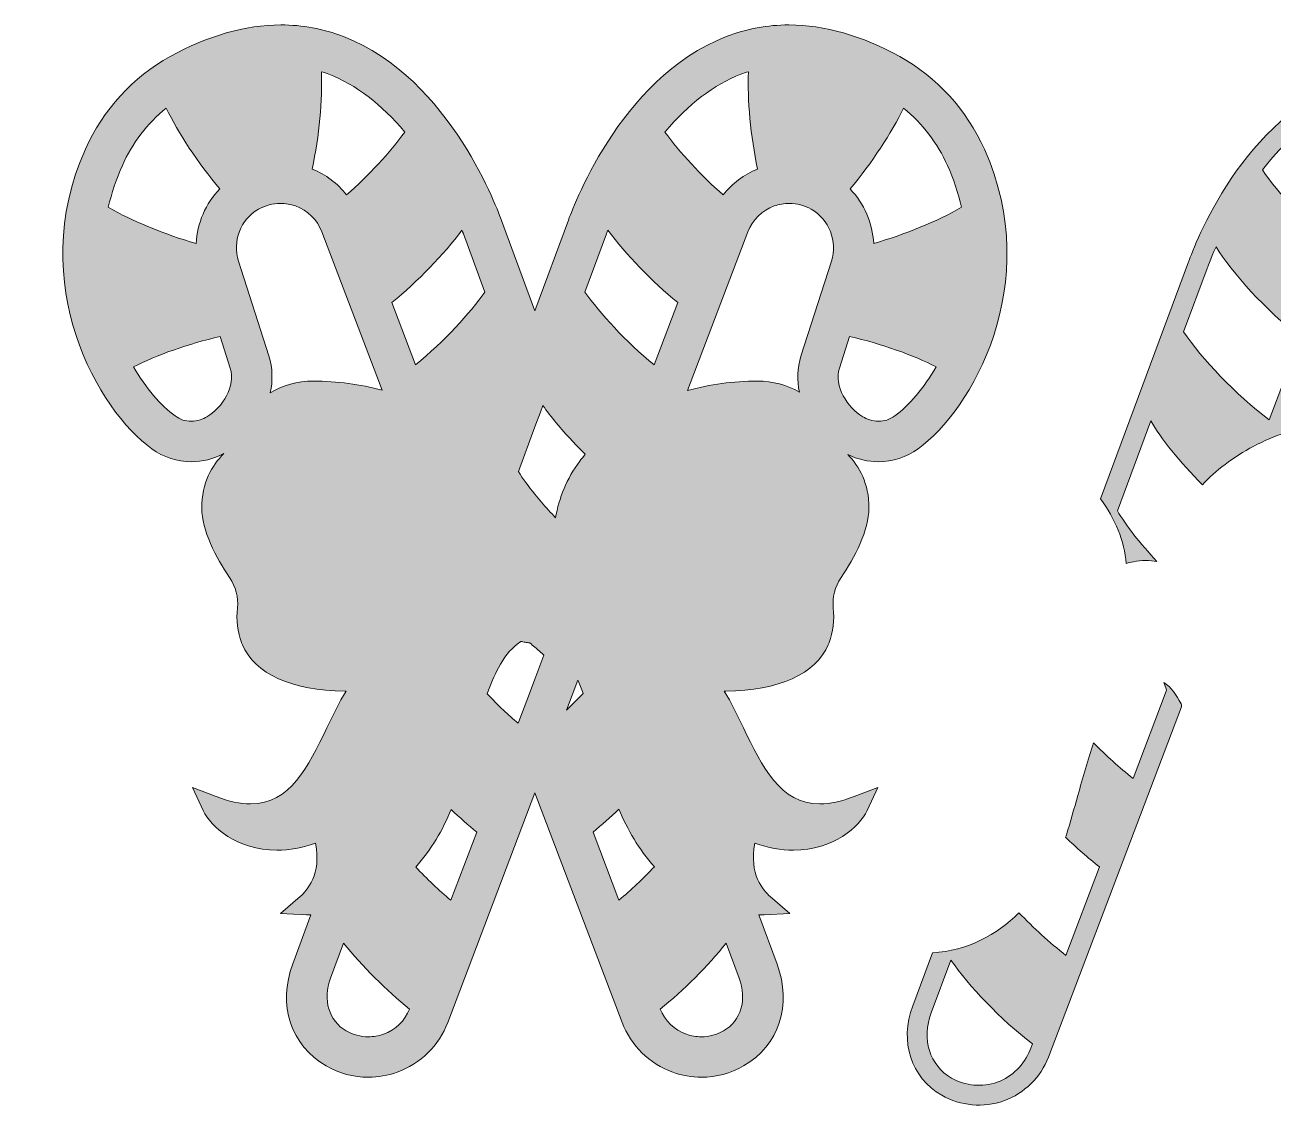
# Model space of a CAD drawing. Header units: inches. Extents: x -0.1 to 22, y -11.5 to -0.3.
# Drawn here: x -0.05 to 11, y -9.94 to -0.35 of the extents above; entities that cross this region are included whole.
import ezdxf

# ---------------------------------------------------------------- set-up
doc = ezdxf.new("R2010")
doc.units = ezdxf.units.IN
doc.header["$MEASUREMENT"] = 0
doc.layers.add('Layer 1', color=7, linetype='Continuous')

# ---------------------------------------------------------------- blocks, each defined once
blk = doc.blocks.new('block 3')
at = {"layer": 'Layer 1'}
h = blk.add_hatch(color=102, dxfattribs=at)
h.dxf.hatch_style = 2
edge = h.paths.add_edge_path()
edge.add_spline(control_points=[(13.762, -1.823), (13.616, -1.496), (13.364, -1.22), (13.053, -1.048), (12.535, -0.761), (12.044, -0.703), (11.594, -0.876), (10.679, -1.227), (10.266, -2.398), (10.249, -2.448), (10.249, -2.448), (9.471, -4.546), (9.471, -4.546), (9.601, -4.722), (9.68, -4.918), (9.698, -5.118), (9.719, -5.111), (9.74, -5.106), (9.761, -5.102), (9.797, -5.095), (9.833, -5.091), (9.87, -5.091), (9.904, -5.091), (9.937, -5.094), (9.97, -5.1), (9.82, -4.94), (9.694, -4.779), (9.619, -4.652), (9.619, -4.652), (9.915, -3.854), (9.915, -3.854), (10.002, -4.009), (10.171, -4.22), (10.372, -4.42), (10.431, -4.357), (10.499, -4.296), (10.573, -4.24), (10.731, -4.121), (10.912, -4.026), (11.108, -3.959), (11.108, -3.959), (11.667, -2.487), (11.667, -2.487), (11.717, -2.355), (11.822, -2.252), (11.955, -2.204), (12.089, -2.156), (12.235, -2.169), (12.358, -2.24), (12.554, -2.352), (12.647, -2.59), (12.578, -2.806), (12.578, -2.806), (12.309, -3.646), (12.309, -3.646), (12.268, -3.776), (12.281, -3.91), (12.33, -4.031), (12.394, -4.093), (12.443, -4.168), (12.47, -4.251), (12.52, -4.307), (12.578, -4.353), (12.638, -4.388), (12.827, -4.497), (13.035, -4.488), (13.206, -4.366), (13.654, -4.046), (14.276, -2.973), (13.762, -1.823)], knot_values=[0, 0, 0, 0, 1, 1, 1, 2, 2, 2, 3, 3, 3, 4, 4, 4, 5, 5, 5, 6, 6, 6, 7, 7, 7, 8, 8, 8, 9, 9, 9, 10, 10, 10, 11, 11, 11, 12, 12, 12, 13, 13, 13, 14, 14, 14, 15, 15, 15, 16, 16, 16, 17, 17, 17, 18, 18, 18, 19, 19, 19, 20, 20, 20, 21, 21, 21, 22, 22, 22, 23, 23, 23, 23], degree=3, periodic=1)
edge = h.paths.add_edge_path()
edge.add_spline(control_points=[(10.964, -3.846), (10.662, -3.621), (10.369, -3.305), (10.206, -3.066), (10.206, -3.066), (10.414, -2.507), (10.414, -2.507), (10.415, -2.503), (10.441, -2.429), (10.493, -2.314), (10.637, -2.546), (10.932, -2.874), (11.241, -3.116), (11.241, -3.116), (10.964, -3.846), (10.964, -3.846)], knot_values=[0, 0, 0, 0, 1, 1, 1, 2, 2, 2, 3, 3, 3, 4, 4, 4, 5, 5, 5, 5], degree=3, periodic=1)
edge = h.paths.add_edge_path()
edge.add_spline(control_points=[(11.896, -2.039), (11.75, -2.092), (11.628, -2.194), (11.55, -2.327), (11.289, -2.111), (11.045, -1.842), (10.903, -1.632), (11.096, -1.388), (11.346, -1.158), (11.657, -1.039), (11.723, -1.013), (11.79, -0.994), (11.858, -0.98), (11.828, -1.228), (11.856, -1.646), (11.945, -2.024), (11.929, -2.029), (11.912, -2.034), (11.896, -2.039)], knot_values=[0, 0, 0, 0, 1, 1, 1, 2, 2, 2, 3, 3, 3, 4, 4, 4, 5, 5, 5, 6, 6, 6, 6], degree=3, periodic=1)
edge = h.paths.add_edge_path()
edge.add_spline(control_points=[(13.105, -4.223), (12.949, -4.334), (12.8, -4.279), (12.725, -4.237), (12.553, -4.138), (12.412, -3.899), (12.476, -3.7), (12.476, -3.7), (12.591, -3.34), (12.591, -3.34), (12.96, -3.414), (13.336, -3.554), (13.544, -3.679), (13.413, -3.929), (13.249, -4.12), (13.105, -4.223)], knot_values=[0, 0, 0, 0, 1, 1, 1, 2, 2, 2, 3, 3, 3, 4, 4, 4, 5, 5, 5, 5], degree=3, periodic=1)
edge = h.paths.add_edge_path()
edge.add_spline(control_points=[(12.77, -2.741), (12.798, -2.516), (12.707, -2.289), (12.53, -2.146), (12.784, -1.859), (13.003, -1.51), (13.094, -1.28), (13.314, -1.434), (13.492, -1.648), (13.603, -1.895), (13.671, -2.048), (13.717, -2.199), (13.746, -2.347), (13.515, -2.492), (13.133, -2.654), (12.77, -2.741)], knot_values=[0, 0, 0, 0, 1, 1, 1, 2, 2, 2, 3, 3, 3, 4, 4, 4, 5, 5, 5, 5], degree=3, periodic=1)
h = blk.add_hatch(color=102, dxfattribs=at)
h.dxf.hatch_style = 2
edge = h.paths.add_edge_path()
edge.add_spline(control_points=[(10.031, -6.173), (10.031, -6.173), (10.052, -6.228), (10.052, -6.228), (10.054, -6.234), (10.054, -6.241), (10.052, -6.247), (10.052, -6.247), (9.758, -7.021), (9.758, -7.021), (9.637, -6.926), (9.518, -6.817), (9.409, -6.707), (9.359, -6.854), (9.314, -7.014), (9.269, -7.173), (9.237, -7.288), (9.203, -7.406), (9.169, -7.52), (9.166, -7.527), (9.164, -7.534), (9.161, -7.541), (9.256, -7.634), (9.358, -7.724), (9.461, -7.804), (9.461, -7.804), (9.164, -8.588), (9.164, -8.588), (9.018, -8.475), (8.875, -8.343), (8.748, -8.21), (8.55, -8.407), (8.295, -8.546), (7.982, -8.566), (7.982, -8.566), (7.808, -9.034), (7.808, -9.034), (7.689, -9.352), (7.792, -9.67), (8.064, -9.826), (8.232, -9.922), (8.433, -9.94), (8.615, -9.875), (8.797, -9.809), (8.94, -9.668), (9.009, -9.488), (9.009, -9.488), (10.186, -6.388), (10.186, -6.388), (10.189, -6.38), (10.188, -6.37), (10.184, -6.362), (10.139, -6.281), (10.097, -6.213), (10.031, -6.173)], knot_values=[0, 0, 0, 0, 1, 1, 1, 2, 2, 2, 3, 3, 3, 4, 4, 4, 5, 5, 5, 6, 6, 6, 7, 7, 7, 8, 8, 8, 9, 9, 9, 10, 10, 10, 11, 11, 11, 12, 12, 12, 13, 13, 13, 14, 14, 14, 15, 15, 15, 16, 16, 16, 17, 17, 17, 18, 18, 18, 18], degree=3, periodic=1)
edge = h.paths.add_edge_path()
edge.add_spline(control_points=[(8.846, -9.425), (8.795, -9.558), (8.689, -9.662), (8.556, -9.71), (8.422, -9.758), (8.275, -9.745), (8.151, -9.674), (7.956, -9.562), (7.884, -9.33), (7.972, -9.096), (7.972, -9.096), (8.145, -8.629), (8.145, -8.629), (8.306, -8.86), (8.582, -9.154), (8.867, -9.37), (8.867, -9.37), (8.846, -9.425), (8.846, -9.425)], knot_values=[0, 0, 0, 0, 1, 1, 1, 2, 2, 2, 3, 3, 3, 4, 4, 4, 5, 5, 5, 6, 6, 6, 6], degree=3, periodic=1)
at = {"layer": 'Layer 1', "lineweight": 0}
for points, knots in [([(13.762, -1.823), (13.616, -1.496), (13.364, -1.22), (13.053, -1.048), (12.535, -0.761), (12.044, -0.703), (11.594, -0.876), (10.679, -1.227), (10.266, -2.398), (10.249, -2.448), (10.249, -2.448), (9.471, -4.546), (9.471, -4.546), (9.601, -4.722), (9.68, -4.918), (9.698, -5.118), (9.719, -5.111), (9.74, -5.106), (9.761, -5.102), (9.797, -5.095), (9.833, -5.091), (9.87, -5.091), (9.904, -5.091), (9.937, -5.094), (9.97, -5.1), (9.82, -4.94), (9.694, -4.779), (9.619, -4.652), (9.619, -4.652), (9.915, -3.854), (9.915, -3.854), (10.002, -4.009), (10.171, -4.22), (10.372, -4.42), (10.431, -4.357), (10.499, -4.296), (10.573, -4.24), (10.731, -4.121), (10.912, -4.026), (11.108, -3.959), (11.108, -3.959), (11.667, -2.487), (11.667, -2.487), (11.717, -2.355), (11.822, -2.252), (11.955, -2.204), (12.089, -2.156), (12.235, -2.169), (12.358, -2.24), (12.554, -2.352), (12.647, -2.59), (12.578, -2.806), (12.578, -2.806), (12.309, -3.646), (12.309, -3.646), (12.268, -3.776), (12.281, -3.91), (12.33, -4.031), (12.394, -4.093), (12.443, -4.168), (12.47, -4.251), (12.52, -4.307), (12.578, -4.353), (12.638, -4.388), (12.827, -4.497), (13.035, -4.488), (13.206, -4.366), (13.654, -4.046), (14.276, -2.973), (13.762, -1.823)], [0, 0, 0, 0, 1, 1, 1, 2, 2, 2, 3, 3, 3, 4, 4, 4, 5, 5, 5, 6, 6, 6, 7, 7, 7, 8, 8, 8, 9, 9, 9, 10, 10, 10, 11, 11, 11, 12, 12, 12, 13, 13, 13, 14, 14, 14, 15, 15, 15, 16, 16, 16, 17, 17, 17, 18, 18, 18, 19, 19, 19, 20, 20, 20, 21, 21, 21, 22, 22, 22, 23, 23, 23, 23]), ([(11.896, -2.039), (11.75, -2.092), (11.628, -2.194), (11.55, -2.327), (11.289, -2.111), (11.045, -1.842), (10.903, -1.632), (11.096, -1.388), (11.346, -1.158), (11.657, -1.039), (11.723, -1.013), (11.79, -0.994), (11.858, -0.98), (11.828, -1.228), (11.856, -1.646), (11.945, -2.024), (11.929, -2.029), (11.912, -2.034), (11.896, -2.039)], [0, 0, 0, 0, 1, 1, 1, 2, 2, 2, 3, 3, 3, 4, 4, 4, 5, 5, 5, 6, 6, 6, 6]), ([(12.77, -2.741), (12.798, -2.516), (12.707, -2.289), (12.53, -2.146), (12.784, -1.859), (13.003, -1.51), (13.094, -1.28), (13.314, -1.434), (13.492, -1.648), (13.603, -1.895), (13.671, -2.048), (13.717, -2.199), (13.746, -2.347), (13.515, -2.492), (13.133, -2.654), (12.77, -2.741)], [0, 0, 0, 0, 1, 1, 1, 2, 2, 2, 3, 3, 3, 4, 4, 4, 5, 5, 5, 5]), ([(10.964, -3.846), (10.662, -3.621), (10.369, -3.305), (10.206, -3.066), (10.206, -3.066), (10.414, -2.507), (10.414, -2.507), (10.415, -2.503), (10.441, -2.429), (10.493, -2.314), (10.637, -2.546), (10.932, -2.874), (11.241, -3.116), (11.241, -3.116), (10.964, -3.846), (10.964, -3.846)], [0, 0, 0, 0, 1, 1, 1, 2, 2, 2, 3, 3, 3, 4, 4, 4, 5, 5, 5, 5]), ([(13.105, -4.223), (12.949, -4.334), (12.8, -4.279), (12.725, -4.237), (12.553, -4.138), (12.412, -3.899), (12.476, -3.7), (12.476, -3.7), (12.591, -3.34), (12.591, -3.34), (12.96, -3.414), (13.336, -3.554), (13.544, -3.679), (13.413, -3.929), (13.249, -4.12), (13.105, -4.223)], [0, 0, 0, 0, 1, 1, 1, 2, 2, 2, 3, 3, 3, 4, 4, 4, 5, 5, 5, 5]), ([(10.031, -6.173), (10.031, -6.173), (10.052, -6.228), (10.052, -6.228), (10.054, -6.234), (10.054, -6.241), (10.052, -6.247), (10.052, -6.247), (9.758, -7.021), (9.758, -7.021), (9.637, -6.926), (9.518, -6.817), (9.409, -6.707), (9.359, -6.854), (9.314, -7.014), (9.269, -7.173), (9.237, -7.288), (9.203, -7.406), (9.169, -7.52), (9.166, -7.527), (9.164, -7.534), (9.161, -7.541), (9.256, -7.634), (9.358, -7.724), (9.461, -7.804), (9.461, -7.804), (9.164, -8.588), (9.164, -8.588), (9.018, -8.475), (8.875, -8.343), (8.748, -8.21), (8.55, -8.407), (8.295, -8.546), (7.982, -8.566), (7.982, -8.566), (7.808, -9.034), (7.808, -9.034), (7.689, -9.352), (7.792, -9.67), (8.064, -9.826), (8.232, -9.922), (8.433, -9.94), (8.615, -9.875), (8.797, -9.809), (8.94, -9.668), (9.009, -9.488), (9.009, -9.488), (10.186, -6.388), (10.186, -6.388), (10.189, -6.38), (10.188, -6.37), (10.184, -6.362), (10.139, -6.281), (10.097, -6.213), (10.031, -6.173)], [0, 0, 0, 0, 1, 1, 1, 2, 2, 2, 3, 3, 3, 4, 4, 4, 5, 5, 5, 6, 6, 6, 7, 7, 7, 8, 8, 8, 9, 9, 9, 10, 10, 10, 11, 11, 11, 12, 12, 12, 13, 13, 13, 14, 14, 14, 15, 15, 15, 16, 16, 16, 17, 17, 17, 18, 18, 18, 18]), ([(8.846, -9.425), (8.795, -9.558), (8.689, -9.662), (8.556, -9.71), (8.422, -9.758), (8.275, -9.745), (8.151, -9.674), (7.956, -9.562), (7.884, -9.33), (7.972, -9.096), (7.972, -9.096), (8.145, -8.629), (8.145, -8.629), (8.306, -8.86), (8.582, -9.154), (8.867, -9.37), (8.867, -9.37), (8.846, -9.425), (8.846, -9.425)], [0, 0, 0, 0, 1, 1, 1, 2, 2, 2, 3, 3, 3, 4, 4, 4, 5, 5, 5, 6, 6, 6, 6])]:
    blk.add_open_spline(points, degree=3, knots=knots, dxfattribs=at)

msp = doc.modelspace()

# ---------------------------------------------------------------- hatches: boundary and pattern name
at = {"layer": 'Layer 1'}
h = msp.add_hatch(color=14, dxfattribs=at)
h.dxf.hatch_style = 2
edge = h.paths.add_edge_path()
edge.add_spline(control_points=[(8.442, -1.448), (8.287, -1.102), (8.021, -0.812), (7.693, -0.63), (7.357, -0.444), (7.027, -0.349), (6.712, -0.349), (6.522, -0.349), (6.336, -0.384), (6.157, -0.452), (5.203, -0.819), (4.777, -2.029), (4.759, -2.078), (4.759, -2.078), (4.462, -2.88), (4.462, -2.88), (4.462, -2.88), (4.166, -2.08), (4.166, -2.08), (4.148, -2.029), (3.723, -0.819), (2.768, -0.452), (2.589, -0.384), (2.403, -0.349), (2.213, -0.349), (1.898, -0.349), (1.568, -0.444), (1.232, -0.63), (0.904, -0.812), (0.638, -1.102), (0.483, -1.448), (-0.052, -2.645), (0.601, -3.767), (1.07, -4.102), (1.175, -4.177), (1.296, -4.217), (1.42, -4.217), (1.519, -4.217), (1.616, -4.193), (1.709, -4.144), (1.601, -4.255), (1.513, -4.398), (1.513, -4.63), (1.513, -4.818), (1.64, -5.07), (1.76, -5.243), (1.814, -5.323), (1.839, -5.418), (1.829, -5.511), (1.818, -5.62), (1.83, -5.723), (1.866, -5.818), (1.866, -5.818), (1.866, -5.82), (1.866, -5.82), (1.866, -5.82), (1.873, -5.837), (1.873, -5.837), (1.979, -6.093), (2.318, -6.247), (2.779, -6.247), (2.779, -6.247), (2.791, -6.247), (2.791, -6.247), (2.729, -6.349), (2.674, -6.462), (2.621, -6.573), (2.454, -6.919), (2.297, -7.246), (1.945, -7.246), (1.855, -7.246), (1.753, -7.225), (1.642, -7.182), (1.642, -7.182), (1.43, -7.1), (1.43, -7.1), (1.43, -7.1), (1.527, -7.306), (1.527, -7.306), (1.592, -7.447), (1.82, -7.656), (2.178, -7.656), (2.289, -7.656), (2.404, -7.636), (2.52, -7.595), (2.575, -7.868), (2.445, -8.015), (2.384, -8.068), (2.384, -8.068), (2.211, -8.216), (2.211, -8.216), (2.211, -8.216), (2.439, -8.228), (2.439, -8.228), (2.452, -8.229), (2.466, -8.229), (2.48, -8.23), (2.48, -8.23), (2.319, -8.664), (2.319, -8.664), (2.183, -9.025), (2.302, -9.388), (2.615, -9.567), (2.729, -9.632), (2.858, -9.667), (2.988, -9.667), (3.075, -9.667), (3.16, -9.652), (3.242, -9.623), (3.449, -9.548), (3.613, -9.388), (3.691, -9.182), (3.691, -9.182), (4.463, -7.149), (4.463, -7.149), (4.463, -7.149), (5.234, -9.182), (5.234, -9.182), (5.313, -9.388), (5.476, -9.548), (5.683, -9.622), (5.765, -9.652), (5.85, -9.667), (5.937, -9.667), (6.067, -9.667), (6.196, -9.632), (6.31, -9.567), (6.623, -9.388), (6.742, -9.025), (6.606, -8.665), (6.606, -8.665), (6.445, -8.23), (6.445, -8.23), (6.46, -8.23), (6.476, -8.229), (6.491, -8.228), (6.491, -8.228), (6.719, -8.216), (6.719, -8.216), (6.719, -8.216), (6.546, -8.068), (6.546, -8.068), (6.485, -8.015), (6.355, -7.868), (6.41, -7.595), (6.526, -7.636), (6.641, -7.656), (6.752, -7.656), (7.11, -7.656), (7.337, -7.447), (7.403, -7.306), (7.403, -7.306), (7.5, -7.1), (7.5, -7.1), (7.5, -7.1), (7.288, -7.182), (7.288, -7.182), (7.175, -7.225), (7.076, -7.246), (6.985, -7.246), (6.633, -7.246), (6.476, -6.919), (6.309, -6.573), (6.256, -6.462), (6.201, -6.349), (6.139, -6.247), (6.139, -6.247), (6.153, -6.247), (6.153, -6.247), (6.616, -6.247), (6.954, -6.093), (7.06, -5.837), (7.06, -5.837), (7.067, -5.82), (7.067, -5.82), (7.067, -5.82), (7.067, -5.818), (7.067, -5.818), (7.103, -5.723), (7.115, -5.62), (7.104, -5.511), (7.094, -5.418), (7.119, -5.323), (7.173, -5.243), (7.293, -5.07), (7.42, -4.818), (7.42, -4.63), (7.42, -4.404), (7.336, -4.262), (7.232, -4.153), (7.32, -4.196), (7.412, -4.217), (7.505, -4.217), (7.629, -4.217), (7.75, -4.177), (7.856, -4.102), (8.324, -3.767), (8.977, -2.645), (8.442, -1.448)], knot_values=[0, 0, 0, 0, 1, 1, 1, 2, 2, 2, 3, 3, 3, 4, 4, 4, 5, 5, 5, 6, 6, 6, 7, 7, 7, 8, 8, 8, 9, 9, 9, 10, 10, 10, 11, 11, 11, 12, 12, 12, 13, 13, 13, 14, 14, 14, 15, 15, 15, 16, 16, 16, 17, 17, 17, 18, 18, 18, 19, 19, 19, 20, 20, 20, 21, 21, 21, 22, 22, 22, 23, 23, 23, 24, 24, 24, 25, 25, 25, 26, 26, 26, 27, 27, 27, 28, 28, 28, 29, 29, 29, 30, 30, 30, 31, 31, 31, 32, 32, 32, 33, 33, 33, 34, 34, 34, 35, 35, 35, 36, 36, 36, 37, 37, 37, 38, 38, 38, 39, 39, 39, 40, 40, 40, 41, 41, 41, 42, 42, 42, 43, 43, 43, 44, 44, 44, 45, 45, 45, 46, 46, 46, 47, 47, 47, 48, 48, 48, 49, 49, 49, 50, 50, 50, 51, 51, 51, 52, 52, 52, 53, 53, 53, 54, 54, 54, 55, 55, 55, 56, 56, 56, 57, 57, 57, 58, 58, 58, 59, 59, 59, 60, 60, 60, 61, 61, 61, 62, 62, 62, 63, 63, 63, 64, 64, 64, 65, 65, 65, 66, 66, 66, 66], degree=3, periodic=1)
edge = h.paths.add_edge_path()
edge.add_spline(control_points=[(6.286, -0.786), (6.308, -0.778), (6.33, -0.77), (6.353, -0.763), (6.342, -1.01), (6.372, -1.333), (6.434, -1.626), (6.314, -1.674), (6.209, -1.753), (6.129, -1.854), (5.934, -1.683), (5.746, -1.48), (5.614, -1.298), (5.821, -1.05), (6.047, -0.878), (6.286, -0.786)], knot_values=[0, 0, 0, 0, 1, 1, 1, 2, 2, 2, 3, 3, 3, 4, 4, 4, 5, 5, 5, 5], degree=3, periodic=1)
edge = h.paths.add_edge_path()
edge.add_spline(control_points=[(5.096, -2.199), (5.097, -2.198), (5.1, -2.187), (5.109, -2.166), (5.269, -2.381), (5.499, -2.621), (5.728, -2.808), (5.728, -2.808), (5.519, -3.36), (5.519, -3.36), (5.265, -3.153), (5.038, -2.901), (4.905, -2.715), (4.905, -2.715), (5.096, -2.199), (5.096, -2.199)], knot_values=[0, 0, 0, 0, 1, 1, 1, 2, 2, 2, 3, 3, 3, 4, 4, 4, 5, 5, 5, 5], degree=3, periodic=1)
edge = h.paths.add_edge_path()
edge.add_spline(control_points=[(4.859, -4.213), (4.746, -4.367), (4.674, -4.537), (4.646, -4.713), (4.603, -4.668), (4.561, -4.622), (4.522, -4.576), (4.522, -4.576), (4.522, -4.576), (4.522, -4.576), (4.501, -4.552), (4.481, -4.528), (4.463, -4.504), (4.406, -4.435), (4.356, -4.367), (4.316, -4.304), (4.316, -4.304), (4.463, -3.909), (4.463, -3.909), (4.463, -3.909), (4.511, -3.777), (4.511, -3.777), (4.511, -3.777), (4.533, -3.719), (4.533, -3.719), (4.604, -3.819), (4.693, -3.926), (4.792, -4.031), (4.829, -4.072), (4.868, -4.112), (4.907, -4.151), (4.891, -4.171), (4.874, -4.192), (4.859, -4.213)], knot_values=[0, 0, 0, 0, 1, 1, 1, 2, 2, 2, 3, 3, 3, 4, 4, 4, 5, 5, 5, 6, 6, 6, 7, 7, 7, 8, 8, 8, 9, 9, 9, 10, 10, 10, 11, 11, 11, 11], degree=3, periodic=1)
edge = h.paths.add_edge_path()
edge.add_spline(control_points=[(3.817, -2.166), (3.825, -2.187), (3.829, -2.199), (3.829, -2.2), (3.829, -2.2), (4.02, -2.715), (4.02, -2.715), (3.887, -2.901), (3.66, -3.153), (3.406, -3.359), (3.406, -3.359), (3.197, -2.807), (3.197, -2.807), (3.426, -2.621), (3.656, -2.381), (3.817, -2.166)], knot_values=[0, 0, 0, 0, 1, 1, 1, 2, 2, 2, 3, 3, 3, 4, 4, 4, 5, 5, 5, 5], degree=3, periodic=1)
edge = h.paths.add_edge_path()
edge.add_spline(control_points=[(2.572, -0.763), (2.595, -0.77), (2.617, -0.778), (2.639, -0.786), (2.878, -0.878), (3.104, -1.05), (3.311, -1.298), (3.179, -1.48), (2.991, -1.683), (2.796, -1.854), (2.716, -1.753), (2.611, -1.674), (2.491, -1.626), (2.553, -1.332), (2.583, -1.01), (2.572, -0.763)], knot_values=[0, 0, 0, 0, 1, 1, 1, 2, 2, 2, 3, 3, 3, 4, 4, 4, 5, 5, 5, 5], degree=3, periodic=1)
edge = h.paths.add_edge_path()
edge.add_spline(control_points=[(0.81, -1.594), (0.898, -1.396), (1.031, -1.222), (1.198, -1.085), (1.304, -1.304), (1.481, -1.573), (1.672, -1.801), (1.548, -1.931), (1.473, -2.104), (1.463, -2.283), (1.191, -2.207), (0.897, -2.087), (0.686, -1.964), (0.715, -1.838), (0.756, -1.714), (0.81, -1.594)], knot_values=[0, 0, 0, 0, 1, 1, 1, 2, 2, 2, 3, 3, 3, 4, 4, 4, 5, 5, 5, 5], degree=3, periodic=1)
edge = h.paths.add_edge_path()
edge.add_spline(control_points=[(1.559, -3.819), (1.526, -3.837), (1.476, -3.859), (1.419, -3.859), (1.369, -3.859), (1.323, -3.844), (1.277, -3.811), (1.151, -3.721), (1.017, -3.562), (0.909, -3.377), (1.108, -3.273), (1.398, -3.172), (1.676, -3.108), (1.676, -3.108), (1.766, -3.389), (1.766, -3.389), (1.816, -3.544), (1.696, -3.74), (1.559, -3.819)], knot_values=[0, 0, 0, 0, 1, 1, 1, 2, 2, 2, 3, 3, 3, 4, 4, 4, 5, 5, 5, 6, 6, 6, 6], degree=3, periodic=1)
edge = h.paths.add_edge_path()
edge.add_spline(control_points=[(2.501, -3.503), (2.36, -3.503), (2.228, -3.54), (2.12, -3.606), (2.143, -3.5), (2.141, -3.389), (2.107, -3.28), (2.107, -3.28), (1.838, -2.44), (1.838, -2.44), (1.782, -2.265), (1.857, -2.072), (2.016, -1.981), (2.075, -1.947), (2.142, -1.929), (2.21, -1.929), (2.256, -1.929), (2.3, -1.937), (2.343, -1.952), (2.451, -1.991), (2.536, -2.074), (2.576, -2.181), (2.576, -2.181), (3.109, -3.584), (3.109, -3.584), (2.916, -3.531), (2.711, -3.503), (2.501, -3.503)], knot_values=[0, 0, 0, 0, 1, 1, 1, 2, 2, 2, 3, 3, 3, 4, 4, 4, 5, 5, 5, 6, 6, 6, 7, 7, 7, 8, 8, 8, 9, 9, 9, 9], degree=3, periodic=1)
edge = h.paths.add_edge_path()
edge.add_spline(control_points=[(3.121, -9.286), (3.078, -9.301), (3.033, -9.309), (2.988, -9.309), (2.92, -9.309), (2.852, -9.291), (2.793, -9.257), (2.638, -9.168), (2.582, -8.981), (2.654, -8.789), (2.654, -8.789), (2.769, -8.48), (2.769, -8.48), (2.932, -8.684), (3.147, -8.898), (3.353, -9.063), (3.311, -9.167), (3.227, -9.248), (3.121, -9.286)], knot_values=[0, 0, 0, 0, 1, 1, 1, 2, 2, 2, 3, 3, 3, 4, 4, 4, 5, 5, 5, 6, 6, 6, 6], degree=3, periodic=1)
edge = h.paths.add_edge_path()
edge.add_spline(control_points=[(3.719, -8.1), (3.612, -8.011), (3.506, -7.91), (3.407, -7.806), (3.543, -7.654), (3.648, -7.476), (3.721, -7.296), (3.796, -7.367), (3.872, -7.435), (3.948, -7.496), (3.948, -7.496), (3.719, -8.1), (3.719, -8.1)], knot_values=[0, 0, 0, 0, 1, 1, 1, 2, 2, 2, 3, 3, 3, 4, 4, 4, 4], degree=3, periodic=1)
edge = h.paths.add_edge_path()
edge.add_spline(control_points=[(4.414, -6.27), (4.414, -6.27), (4.32, -6.516), (4.32, -6.516), (4.32, -6.516), (4.314, -6.532), (4.314, -6.532), (4.27, -6.495), (4.226, -6.456), (4.184, -6.416), (4.134, -6.369), (4.085, -6.32), (4.039, -6.272), (4.07, -6.188), (4.104, -6.111), (4.14, -6.043), (4.189, -5.952), (4.243, -5.879), (4.305, -5.833), (4.305, -5.833), (4.339, -5.808), (4.339, -5.808), (4.351, -5.811), (4.363, -5.813), (4.376, -5.815), (4.389, -5.818), (4.403, -5.819), (4.417, -5.82), (4.432, -5.834), (4.447, -5.848), (4.463, -5.86), (4.489, -5.884), (4.516, -5.907), (4.543, -5.929), (4.543, -5.929), (4.463, -6.141), (4.463, -6.141), (4.463, -6.141), (4.414, -6.27), (4.414, -6.27)], knot_values=[0, 0, 0, 0, 1, 1, 1, 2, 2, 2, 3, 3, 3, 4, 4, 4, 5, 5, 5, 6, 6, 6, 7, 7, 7, 8, 8, 8, 9, 9, 9, 10, 10, 10, 11, 11, 11, 12, 12, 12, 13, 13, 13, 13], degree=3, periodic=1)
edge = h.paths.add_edge_path()
edge.add_spline(control_points=[(4.741, -6.416), (4.741, -6.416), (4.842, -6.15), (4.842, -6.15), (4.858, -6.187), (4.874, -6.227), (4.89, -6.268), (4.843, -6.317), (4.793, -6.367), (4.741, -6.416)], knot_values=[0, 0, 0, 0, 1, 1, 1, 2, 2, 2, 3, 3, 3, 3], degree=3, periodic=1)
edge = h.paths.add_edge_path()
edge.add_spline(control_points=[(5.206, -8.099), (5.206, -8.099), (4.977, -7.496), (4.977, -7.496), (5.054, -7.433), (5.132, -7.365), (5.206, -7.293), (5.28, -7.472), (5.385, -7.651), (5.52, -7.803), (5.421, -7.908), (5.314, -8.01), (5.206, -8.099)], knot_values=[0, 0, 0, 0, 1, 1, 1, 2, 2, 2, 3, 3, 3, 4, 4, 4, 4], degree=3, periodic=1)
edge = h.paths.add_edge_path()
edge.add_spline(control_points=[(6.132, -9.257), (6.073, -9.291), (6.005, -9.309), (5.937, -9.309), (5.891, -9.309), (5.847, -9.301), (5.804, -9.286), (5.698, -9.248), (5.614, -9.167), (5.572, -9.063), (5.778, -8.898), (5.993, -8.684), (6.156, -8.48), (6.156, -8.48), (6.271, -8.79), (6.271, -8.79), (6.343, -8.981), (6.287, -9.168), (6.132, -9.257)], knot_values=[0, 0, 0, 0, 1, 1, 1, 2, 2, 2, 3, 3, 3, 4, 4, 4, 5, 5, 5, 6, 6, 6, 6], degree=3, periodic=1)
edge = h.paths.add_edge_path()
edge.add_spline(control_points=[(6.432, -3.503), (6.219, -3.503), (6.01, -3.532), (5.815, -3.587), (5.815, -3.587), (6.348, -2.182), (6.348, -2.182), (6.389, -2.074), (6.474, -1.991), (6.582, -1.952), (6.625, -1.937), (6.669, -1.929), (6.715, -1.929), (6.783, -1.929), (6.85, -1.947), (6.909, -1.981), (7.068, -2.072), (7.143, -2.265), (7.087, -2.44), (7.087, -2.44), (6.818, -3.281), (6.818, -3.281), (6.784, -3.388), (6.782, -3.497), (6.804, -3.601), (6.697, -3.538), (6.569, -3.503), (6.432, -3.503)], knot_values=[0, 0, 0, 0, 1, 1, 1, 2, 2, 2, 3, 3, 3, 4, 4, 4, 5, 5, 5, 6, 6, 6, 7, 7, 7, 8, 8, 8, 9, 9, 9, 9], degree=3, periodic=1)
edge = h.paths.add_edge_path()
edge.add_spline(control_points=[(7.648, -3.811), (7.602, -3.844), (7.556, -3.859), (7.506, -3.859), (7.449, -3.859), (7.399, -3.838), (7.366, -3.819), (7.229, -3.74), (7.109, -3.544), (7.159, -3.389), (7.159, -3.389), (7.249, -3.108), (7.249, -3.108), (7.527, -3.172), (7.817, -3.273), (8.016, -3.377), (7.908, -3.562), (7.774, -3.721), (7.648, -3.811)], knot_values=[0, 0, 0, 0, 1, 1, 1, 2, 2, 2, 3, 3, 3, 4, 4, 4, 5, 5, 5, 6, 6, 6, 6], degree=3, periodic=1)
edge = h.paths.add_edge_path()
edge.add_spline(control_points=[(7.462, -2.283), (7.452, -2.104), (7.377, -1.931), (7.253, -1.801), (7.444, -1.573), (7.622, -1.304), (7.727, -1.085), (7.894, -1.223), (8.027, -1.397), (8.115, -1.594), (8.169, -1.714), (8.21, -1.838), (8.239, -1.964), (8.028, -2.087), (7.734, -2.207), (7.462, -2.283)], knot_values=[0, 0, 0, 0, 1, 1, 1, 2, 2, 2, 3, 3, 3, 4, 4, 4, 5, 5, 5, 5], degree=3, periodic=1)

# ---------------------------------------------------------------- linework, layer by layer
at = {"layer": 'Layer 1', "lineweight": 0}
for points, knots in [([(8.442, -1.448), (8.287, -1.102), (8.021, -0.812), (7.693, -0.63), (7.357, -0.444), (7.027, -0.349), (6.712, -0.349), (6.522, -0.349), (6.336, -0.384), (6.157, -0.452), (5.203, -0.819), (4.777, -2.029), (4.759, -2.078), (4.759, -2.078), (4.462, -2.88), (4.462, -2.88), (4.462, -2.88), (4.166, -2.08), (4.166, -2.08), (4.148, -2.029), (3.723, -0.819), (2.768, -0.452), (2.589, -0.384), (2.403, -0.349), (2.213, -0.349), (1.898, -0.349), (1.568, -0.444), (1.232, -0.63), (0.904, -0.812), (0.638, -1.102), (0.483, -1.448), (-0.052, -2.645), (0.601, -3.767), (1.07, -4.102), (1.175, -4.177), (1.296, -4.217), (1.42, -4.217), (1.519, -4.217), (1.616, -4.193), (1.709, -4.144), (1.601, -4.255), (1.513, -4.398), (1.513, -4.63), (1.513, -4.818), (1.64, -5.07), (1.76, -5.243), (1.814, -5.323), (1.839, -5.418), (1.829, -5.511), (1.818, -5.62), (1.83, -5.723), (1.866, -5.818), (1.866, -5.818), (1.866, -5.82), (1.866, -5.82), (1.866, -5.82), (1.873, -5.837), (1.873, -5.837), (1.979, -6.093), (2.318, -6.247), (2.779, -6.247), (2.779, -6.247), (2.791, -6.247), (2.791, -6.247), (2.729, -6.349), (2.674, -6.462), (2.621, -6.573), (2.454, -6.919), (2.297, -7.246), (1.945, -7.246), (1.855, -7.246), (1.753, -7.225), (1.642, -7.182), (1.642, -7.182), (1.43, -7.1), (1.43, -7.1), (1.43, -7.1), (1.527, -7.306), (1.527, -7.306), (1.592, -7.447), (1.82, -7.656), (2.178, -7.656), (2.289, -7.656), (2.404, -7.636), (2.52, -7.595), (2.575, -7.868), (2.445, -8.015), (2.384, -8.068), (2.384, -8.068), (2.211, -8.216), (2.211, -8.216), (2.211, -8.216), (2.439, -8.228), (2.439, -8.228), (2.452, -8.229), (2.466, -8.229), (2.48, -8.23), (2.48, -8.23), (2.319, -8.664), (2.319, -8.664), (2.183, -9.025), (2.302, -9.388), (2.615, -9.567), (2.729, -9.632), (2.858, -9.667), (2.988, -9.667), (3.075, -9.667), (3.16, -9.652), (3.242, -9.623), (3.449, -9.548), (3.613, -9.388), (3.691, -9.182), (3.691, -9.182), (4.463, -7.149), (4.463, -7.149), (4.463, -7.149), (5.234, -9.182), (5.234, -9.182), (5.313, -9.388), (5.476, -9.548), (5.683, -9.622), (5.765, -9.652), (5.85, -9.667), (5.937, -9.667), (6.067, -9.667), (6.196, -9.632), (6.31, -9.567), (6.623, -9.388), (6.742, -9.025), (6.606, -8.665), (6.606, -8.665), (6.445, -8.23), (6.445, -8.23), (6.46, -8.23), (6.476, -8.229), (6.491, -8.228), (6.491, -8.228), (6.719, -8.216), (6.719, -8.216), (6.719, -8.216), (6.546, -8.068), (6.546, -8.068), (6.485, -8.015), (6.355, -7.868), (6.41, -7.595), (6.526, -7.636), (6.641, -7.656), (6.752, -7.656), (7.11, -7.656), (7.337, -7.447), (7.403, -7.306), (7.403, -7.306), (7.5, -7.1), (7.5, -7.1), (7.5, -7.1), (7.288, -7.182), (7.288, -7.182), (7.175, -7.225), (7.076, -7.246), (6.985, -7.246), (6.633, -7.246), (6.476, -6.919), (6.309, -6.573), (6.256, -6.462), (6.201, -6.349), (6.139, -6.247), (6.139, -6.247), (6.153, -6.247), (6.153, -6.247), (6.616, -6.247), (6.954, -6.093), (7.06, -5.837), (7.06, -5.837), (7.067, -5.82), (7.067, -5.82), (7.067, -5.82), (7.067, -5.818), (7.067, -5.818), (7.103, -5.723), (7.115, -5.62), (7.104, -5.511), (7.094, -5.418), (7.119, -5.323), (7.173, -5.243), (7.293, -5.07), (7.42, -4.818), (7.42, -4.63), (7.42, -4.404), (7.336, -4.262), (7.232, -4.153), (7.32, -4.196), (7.412, -4.217), (7.505, -4.217), (7.629, -4.217), (7.75, -4.177), (7.856, -4.102), (8.324, -3.767), (8.977, -2.645), (8.442, -1.448)], [0, 0, 0, 0, 1, 1, 1, 2, 2, 2, 3, 3, 3, 4, 4, 4, 5, 5, 5, 6, 6, 6, 7, 7, 7, 8, 8, 8, 9, 9, 9, 10, 10, 10, 11, 11, 11, 12, 12, 12, 13, 13, 13, 14, 14, 14, 15, 15, 15, 16, 16, 16, 17, 17, 17, 18, 18, 18, 19, 19, 19, 20, 20, 20, 21, 21, 21, 22, 22, 22, 23, 23, 23, 24, 24, 24, 25, 25, 25, 26, 26, 26, 27, 27, 27, 28, 28, 28, 29, 29, 29, 30, 30, 30, 31, 31, 31, 32, 32, 32, 33, 33, 33, 34, 34, 34, 35, 35, 35, 36, 36, 36, 37, 37, 37, 38, 38, 38, 39, 39, 39, 40, 40, 40, 41, 41, 41, 42, 42, 42, 43, 43, 43, 44, 44, 44, 45, 45, 45, 46, 46, 46, 47, 47, 47, 48, 48, 48, 49, 49, 49, 50, 50, 50, 51, 51, 51, 52, 52, 52, 53, 53, 53, 54, 54, 54, 55, 55, 55, 56, 56, 56, 57, 57, 57, 58, 58, 58, 59, 59, 59, 60, 60, 60, 61, 61, 61, 62, 62, 62, 63, 63, 63, 64, 64, 64, 65, 65, 65, 66, 66, 66, 66]), ([(2.572, -0.763), (2.595, -0.77), (2.617, -0.778), (2.639, -0.786), (2.878, -0.878), (3.104, -1.05), (3.311, -1.298), (3.179, -1.48), (2.991, -1.683), (2.796, -1.854), (2.716, -1.753), (2.611, -1.674), (2.491, -1.626), (2.553, -1.332), (2.583, -1.01), (2.572, -0.763)], [0, 0, 0, 0, 1, 1, 1, 2, 2, 2, 3, 3, 3, 4, 4, 4, 5, 5, 5, 5]), ([(6.286, -0.786), (6.308, -0.778), (6.33, -0.77), (6.353, -0.763), (6.342, -1.01), (6.372, -1.333), (6.434, -1.626), (6.314, -1.674), (6.209, -1.753), (6.129, -1.854), (5.934, -1.683), (5.746, -1.48), (5.614, -1.298), (5.821, -1.05), (6.047, -0.878), (6.286, -0.786)], [0, 0, 0, 0, 1, 1, 1, 2, 2, 2, 3, 3, 3, 4, 4, 4, 5, 5, 5, 5]), ([(0.81, -1.594), (0.898, -1.396), (1.031, -1.222), (1.198, -1.085), (1.304, -1.304), (1.481, -1.573), (1.672, -1.801), (1.548, -1.931), (1.473, -2.104), (1.463, -2.283), (1.191, -2.207), (0.897, -2.087), (0.686, -1.964), (0.715, -1.838), (0.756, -1.714), (0.81, -1.594)], [0, 0, 0, 0, 1, 1, 1, 2, 2, 2, 3, 3, 3, 4, 4, 4, 5, 5, 5, 5]), ([(7.462, -2.283), (7.452, -2.104), (7.377, -1.931), (7.253, -1.801), (7.444, -1.573), (7.622, -1.304), (7.727, -1.085), (7.894, -1.223), (8.027, -1.397), (8.115, -1.594), (8.169, -1.714), (8.21, -1.838), (8.239, -1.964), (8.028, -2.087), (7.734, -2.207), (7.462, -2.283)], [0, 0, 0, 0, 1, 1, 1, 2, 2, 2, 3, 3, 3, 4, 4, 4, 5, 5, 5, 5]), ([(2.501, -3.503), (2.36, -3.503), (2.228, -3.54), (2.12, -3.606), (2.143, -3.5), (2.141, -3.389), (2.107, -3.28), (2.107, -3.28), (1.838, -2.44), (1.838, -2.44), (1.782, -2.265), (1.857, -2.072), (2.016, -1.981), (2.075, -1.947), (2.142, -1.929), (2.21, -1.929), (2.256, -1.929), (2.3, -1.937), (2.343, -1.952), (2.451, -1.991), (2.536, -2.074), (2.576, -2.181), (2.576, -2.181), (3.109, -3.584), (3.109, -3.584), (2.916, -3.531), (2.711, -3.503), (2.501, -3.503)], [0, 0, 0, 0, 1, 1, 1, 2, 2, 2, 3, 3, 3, 4, 4, 4, 5, 5, 5, 6, 6, 6, 7, 7, 7, 8, 8, 8, 9, 9, 9, 9]), ([(6.432, -3.503), (6.219, -3.503), (6.01, -3.532), (5.815, -3.587), (5.815, -3.587), (6.348, -2.182), (6.348, -2.182), (6.389, -2.074), (6.474, -1.991), (6.582, -1.952), (6.625, -1.937), (6.669, -1.929), (6.715, -1.929), (6.783, -1.929), (6.85, -1.947), (6.909, -1.981), (7.068, -2.072), (7.143, -2.265), (7.087, -2.44), (7.087, -2.44), (6.818, -3.281), (6.818, -3.281), (6.784, -3.388), (6.782, -3.497), (6.804, -3.601), (6.697, -3.538), (6.569, -3.503), (6.432, -3.503)], [0, 0, 0, 0, 1, 1, 1, 2, 2, 2, 3, 3, 3, 4, 4, 4, 5, 5, 5, 6, 6, 6, 7, 7, 7, 8, 8, 8, 9, 9, 9, 9]), ([(3.817, -2.166), (3.825, -2.187), (3.829, -2.199), (3.829, -2.2), (3.829, -2.2), (4.02, -2.715), (4.02, -2.715), (3.887, -2.901), (3.66, -3.153), (3.406, -3.359), (3.406, -3.359), (3.197, -2.807), (3.197, -2.807), (3.426, -2.621), (3.656, -2.381), (3.817, -2.166)], [0, 0, 0, 0, 1, 1, 1, 2, 2, 2, 3, 3, 3, 4, 4, 4, 5, 5, 5, 5]), ([(5.096, -2.199), (5.097, -2.198), (5.1, -2.187), (5.109, -2.166), (5.269, -2.381), (5.499, -2.621), (5.728, -2.808), (5.728, -2.808), (5.519, -3.36), (5.519, -3.36), (5.265, -3.153), (5.038, -2.901), (4.905, -2.715), (4.905, -2.715), (5.096, -2.199), (5.096, -2.199)], [0, 0, 0, 0, 1, 1, 1, 2, 2, 2, 3, 3, 3, 4, 4, 4, 5, 5, 5, 5]), ([(1.559, -3.819), (1.526, -3.837), (1.476, -3.859), (1.419, -3.859), (1.369, -3.859), (1.323, -3.844), (1.277, -3.811), (1.151, -3.721), (1.017, -3.562), (0.909, -3.377), (1.108, -3.273), (1.398, -3.172), (1.676, -3.108), (1.676, -3.108), (1.766, -3.389), (1.766, -3.389), (1.816, -3.544), (1.696, -3.74), (1.559, -3.819)], [0, 0, 0, 0, 1, 1, 1, 2, 2, 2, 3, 3, 3, 4, 4, 4, 5, 5, 5, 6, 6, 6, 6]), ([(7.648, -3.811), (7.602, -3.844), (7.556, -3.859), (7.506, -3.859), (7.449, -3.859), (7.399, -3.838), (7.366, -3.819), (7.229, -3.74), (7.109, -3.544), (7.159, -3.389), (7.159, -3.389), (7.249, -3.108), (7.249, -3.108), (7.527, -3.172), (7.817, -3.273), (8.016, -3.377), (7.908, -3.562), (7.774, -3.721), (7.648, -3.811)], [0, 0, 0, 0, 1, 1, 1, 2, 2, 2, 3, 3, 3, 4, 4, 4, 5, 5, 5, 6, 6, 6, 6]), ([(4.859, -4.213), (4.746, -4.367), (4.674, -4.537), (4.646, -4.713), (4.603, -4.668), (4.561, -4.622), (4.522, -4.576), (4.522, -4.576), (4.522, -4.576), (4.522, -4.576), (4.501, -4.552), (4.481, -4.528), (4.463, -4.504), (4.406, -4.435), (4.356, -4.367), (4.316, -4.304), (4.316, -4.304), (4.463, -3.909), (4.463, -3.909), (4.463, -3.909), (4.511, -3.777), (4.511, -3.777), (4.511, -3.777), (4.533, -3.719), (4.533, -3.719), (4.604, -3.819), (4.693, -3.926), (4.792, -4.031), (4.829, -4.072), (4.868, -4.112), (4.907, -4.151), (4.891, -4.171), (4.874, -4.192), (4.859, -4.213)], [0, 0, 0, 0, 1, 1, 1, 2, 2, 2, 3, 3, 3, 4, 4, 4, 5, 5, 5, 6, 6, 6, 7, 7, 7, 8, 8, 8, 9, 9, 9, 10, 10, 10, 11, 11, 11, 11]), ([(4.414, -6.27), (4.414, -6.27), (4.32, -6.516), (4.32, -6.516), (4.32, -6.516), (4.314, -6.532), (4.314, -6.532), (4.27, -6.495), (4.226, -6.456), (4.184, -6.416), (4.134, -6.369), (4.085, -6.32), (4.039, -6.272), (4.07, -6.188), (4.104, -6.111), (4.14, -6.043), (4.189, -5.952), (4.243, -5.879), (4.305, -5.833), (4.305, -5.833), (4.339, -5.808), (4.339, -5.808), (4.351, -5.811), (4.363, -5.813), (4.376, -5.815), (4.389, -5.818), (4.403, -5.819), (4.417, -5.82), (4.432, -5.834), (4.447, -5.848), (4.463, -5.86), (4.489, -5.884), (4.516, -5.907), (4.543, -5.929), (4.543, -5.929), (4.463, -6.141), (4.463, -6.141), (4.463, -6.141), (4.414, -6.27), (4.414, -6.27)], [0, 0, 0, 0, 1, 1, 1, 2, 2, 2, 3, 3, 3, 4, 4, 4, 5, 5, 5, 6, 6, 6, 7, 7, 7, 8, 8, 8, 9, 9, 9, 10, 10, 10, 11, 11, 11, 12, 12, 12, 13, 13, 13, 13]), ([(4.741, -6.416), (4.741, -6.416), (4.842, -6.15), (4.842, -6.15), (4.858, -6.187), (4.874, -6.227), (4.89, -6.268), (4.843, -6.317), (4.793, -6.367), (4.741, -6.416)], [0, 0, 0, 0, 1, 1, 1, 2, 2, 2, 3, 3, 3, 3]), ([(3.719, -8.1), (3.612, -8.011), (3.506, -7.91), (3.407, -7.806), (3.543, -7.654), (3.648, -7.476), (3.721, -7.296), (3.796, -7.367), (3.872, -7.435), (3.948, -7.496), (3.948, -7.496), (3.719, -8.1), (3.719, -8.1)], [0, 0, 0, 0, 1, 1, 1, 2, 2, 2, 3, 3, 3, 4, 4, 4, 4]), ([(5.206, -8.099), (5.206, -8.099), (4.977, -7.496), (4.977, -7.496), (5.054, -7.433), (5.132, -7.365), (5.206, -7.293), (5.28, -7.472), (5.385, -7.651), (5.52, -7.803), (5.421, -7.908), (5.314, -8.01), (5.206, -8.099)], [0, 0, 0, 0, 1, 1, 1, 2, 2, 2, 3, 3, 3, 4, 4, 4, 4]), ([(3.121, -9.286), (3.078, -9.301), (3.033, -9.309), (2.988, -9.309), (2.92, -9.309), (2.852, -9.291), (2.793, -9.257), (2.638, -9.168), (2.582, -8.981), (2.654, -8.789), (2.654, -8.789), (2.769, -8.48), (2.769, -8.48), (2.932, -8.684), (3.147, -8.898), (3.353, -9.063), (3.311, -9.167), (3.227, -9.248), (3.121, -9.286)], [0, 0, 0, 0, 1, 1, 1, 2, 2, 2, 3, 3, 3, 4, 4, 4, 5, 5, 5, 6, 6, 6, 6]), ([(6.132, -9.257), (6.073, -9.291), (6.005, -9.309), (5.937, -9.309), (5.891, -9.309), (5.847, -9.301), (5.804, -9.286), (5.698, -9.248), (5.614, -9.167), (5.572, -9.063), (5.778, -8.898), (5.993, -8.684), (6.156, -8.48), (6.156, -8.48), (6.271, -8.79), (6.271, -8.79), (6.343, -8.981), (6.287, -9.168), (6.132, -9.257)], [0, 0, 0, 0, 1, 1, 1, 2, 2, 2, 3, 3, 3, 4, 4, 4, 5, 5, 5, 6, 6, 6, 6])]:
    msp.add_open_spline(points, degree=3, knots=knots, dxfattribs=at)

# ---------------------------------------------------------------- block references
at = {"layer": 'Layer 1'}
msp.add_blockref('block 3', (0, 0), dxfattribs=at)

doc.saveas('drawing.dxf')
